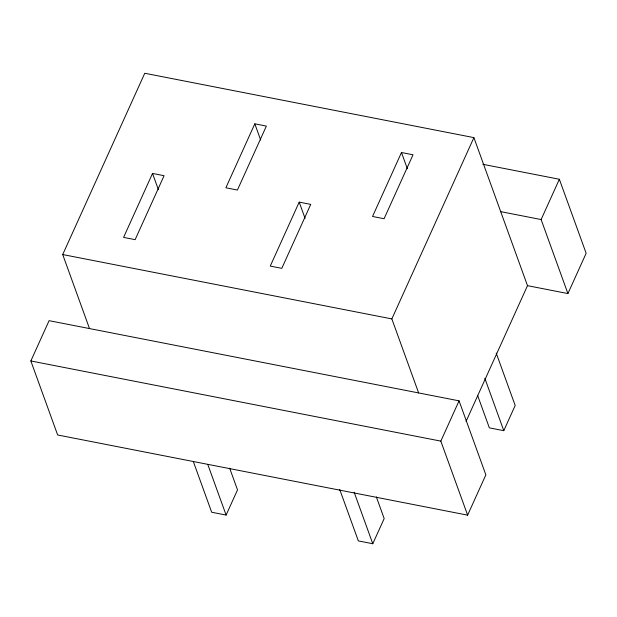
<?xml version="1.0" encoding="UTF-8"?>
<svg xmlns="http://www.w3.org/2000/svg" width="617" height="617" viewBox="0 0 617 617"><rect width="100%" height="100%" fill="white"/><g stroke="black" fill="none" stroke-linecap="round" stroke-linejoin="round"><path stroke-width="0.93" d="M89.504 328.576L62.71 254.551L144.764 73.261L473.902 137.622L527.496 285.663L466.051 421.411M30.85 360.96L49.082 320.67L459.063 400.842L485.857 474.859L467.624 515.149L57.643 434.977L30.85 360.96L440.831 441.124L467.624 515.149M152.53 173.446L123.585 237.406L135.131 239.658L164.083 175.706L152.53 173.446L158.415 189.697M254.813 123.832L225.868 187.784L237.414 190.044L266.359 126.092L254.813 123.832L260.698 140.082M299.199 202.129L270.254 266.081L281.799 268.341L310.744 204.389L299.199 202.129L305.083 218.379M193.368 461.647L211.677 512.241L226.115 515.064L237.514 489.883L229.663 468.195M401.482 152.515L372.537 216.467L384.082 218.727L413.028 154.767L401.482 152.515L407.367 168.757M418.642 392.936L391.849 318.912L473.902 137.622M339.705 489.42L358.346 540.916L372.784 543.739L384.183 518.558L376.331 496.878M440.831 441.124L459.063 400.842M527.496 285.663L567.918 293.569L541.117 219.544L559.357 179.262L482.841 164.299M477.573 395.327L489.35 427.851L503.788 430.674L515.18 405.492L496.215 353.094M567.918 293.569L586.15 253.278L559.357 179.262M500.696 211.639L541.117 219.544M62.71 254.551L391.849 318.912M484.815 378.275L503.788 430.674M354.143 492.243L372.784 543.739M207.798 464.47L226.115 515.064"/></g></svg>
